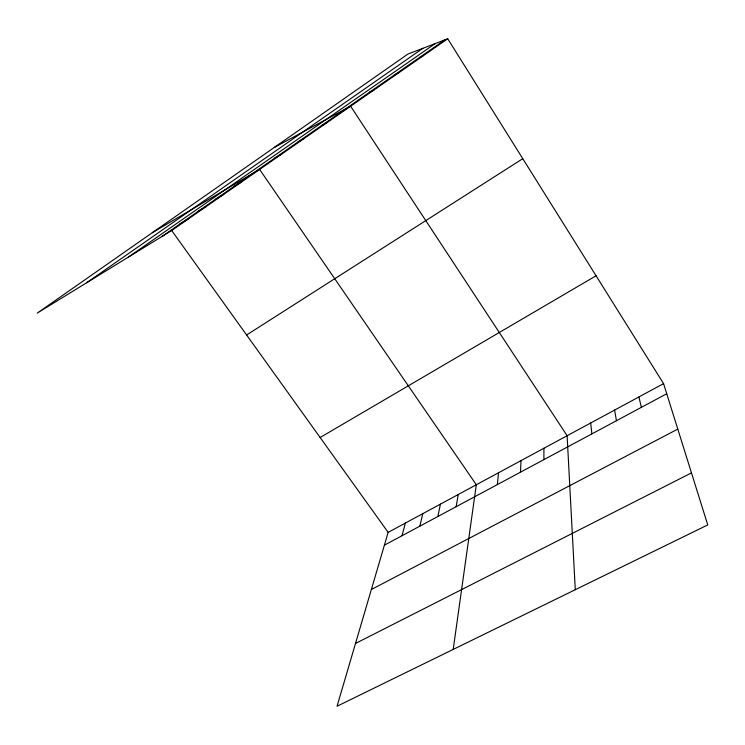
<?xml version="1.0" encoding="UTF-8"?>
<svg xmlns="http://www.w3.org/2000/svg" width="745" height="745" viewBox="0 0 745 745"><rect width="100%" height="100%" fill="white"/><g stroke="black" fill="none" stroke-linecap="round" stroke-linejoin="round"><path stroke-width="1.12" d="M543.906 459.618L543.915 448.257M520.466 472.2L521.044 460.606M497.371 484.576L498.517 472.768M453.202 649.426L476.316 484.762L259.623 169.432L152.334 232.673M456.136 506.693L458.259 494.512M437.874 516.49L440.425 504.142M419.826 526.166L422.797 513.668M402.002 535.73L405.373 523.074M663.572 383.638L388.154 532.368L337.057 706.232L707.75 524.918L663.572 383.638L447.726 38.768L407.915 54.068L37.25 313.105L171.685 230.512L447.726 38.768M86.55 282.821L422.862 48.323M128.233 257.211L435.182 43.592M162.01 236.463L444.961 39.83M246.614 334.999L522.776 158.685M179.536 224.282L188.83 218.602M197.295 211.943L206.188 206.551M215.286 199.436L223.779 194.333M233.511 186.772L241.585 181.957M320.127 437.511L596.065 275.78M274.728 158.126L281.834 154.001M297.851 142.062L304.388 138.328M321.346 125.728L327.316 122.403M274.328 147.426L350.616 106.228L567.122 435.723L575.28 589.714M384.392 545.182L666.728 393.751M371.355 589.519L677.792 429.101M369.539 92.24L374.297 89.773M355.505 643.475L691.481 472.889M394.254 75.068L398.37 73.057M419.388 57.598L422.843 56.052M171.685 230.512L388.154 532.368M638.903 396.964L641.389 407.338M614.606 410.076L616.441 420.72M590.683 423.002L591.884 433.888"/></g></svg>
